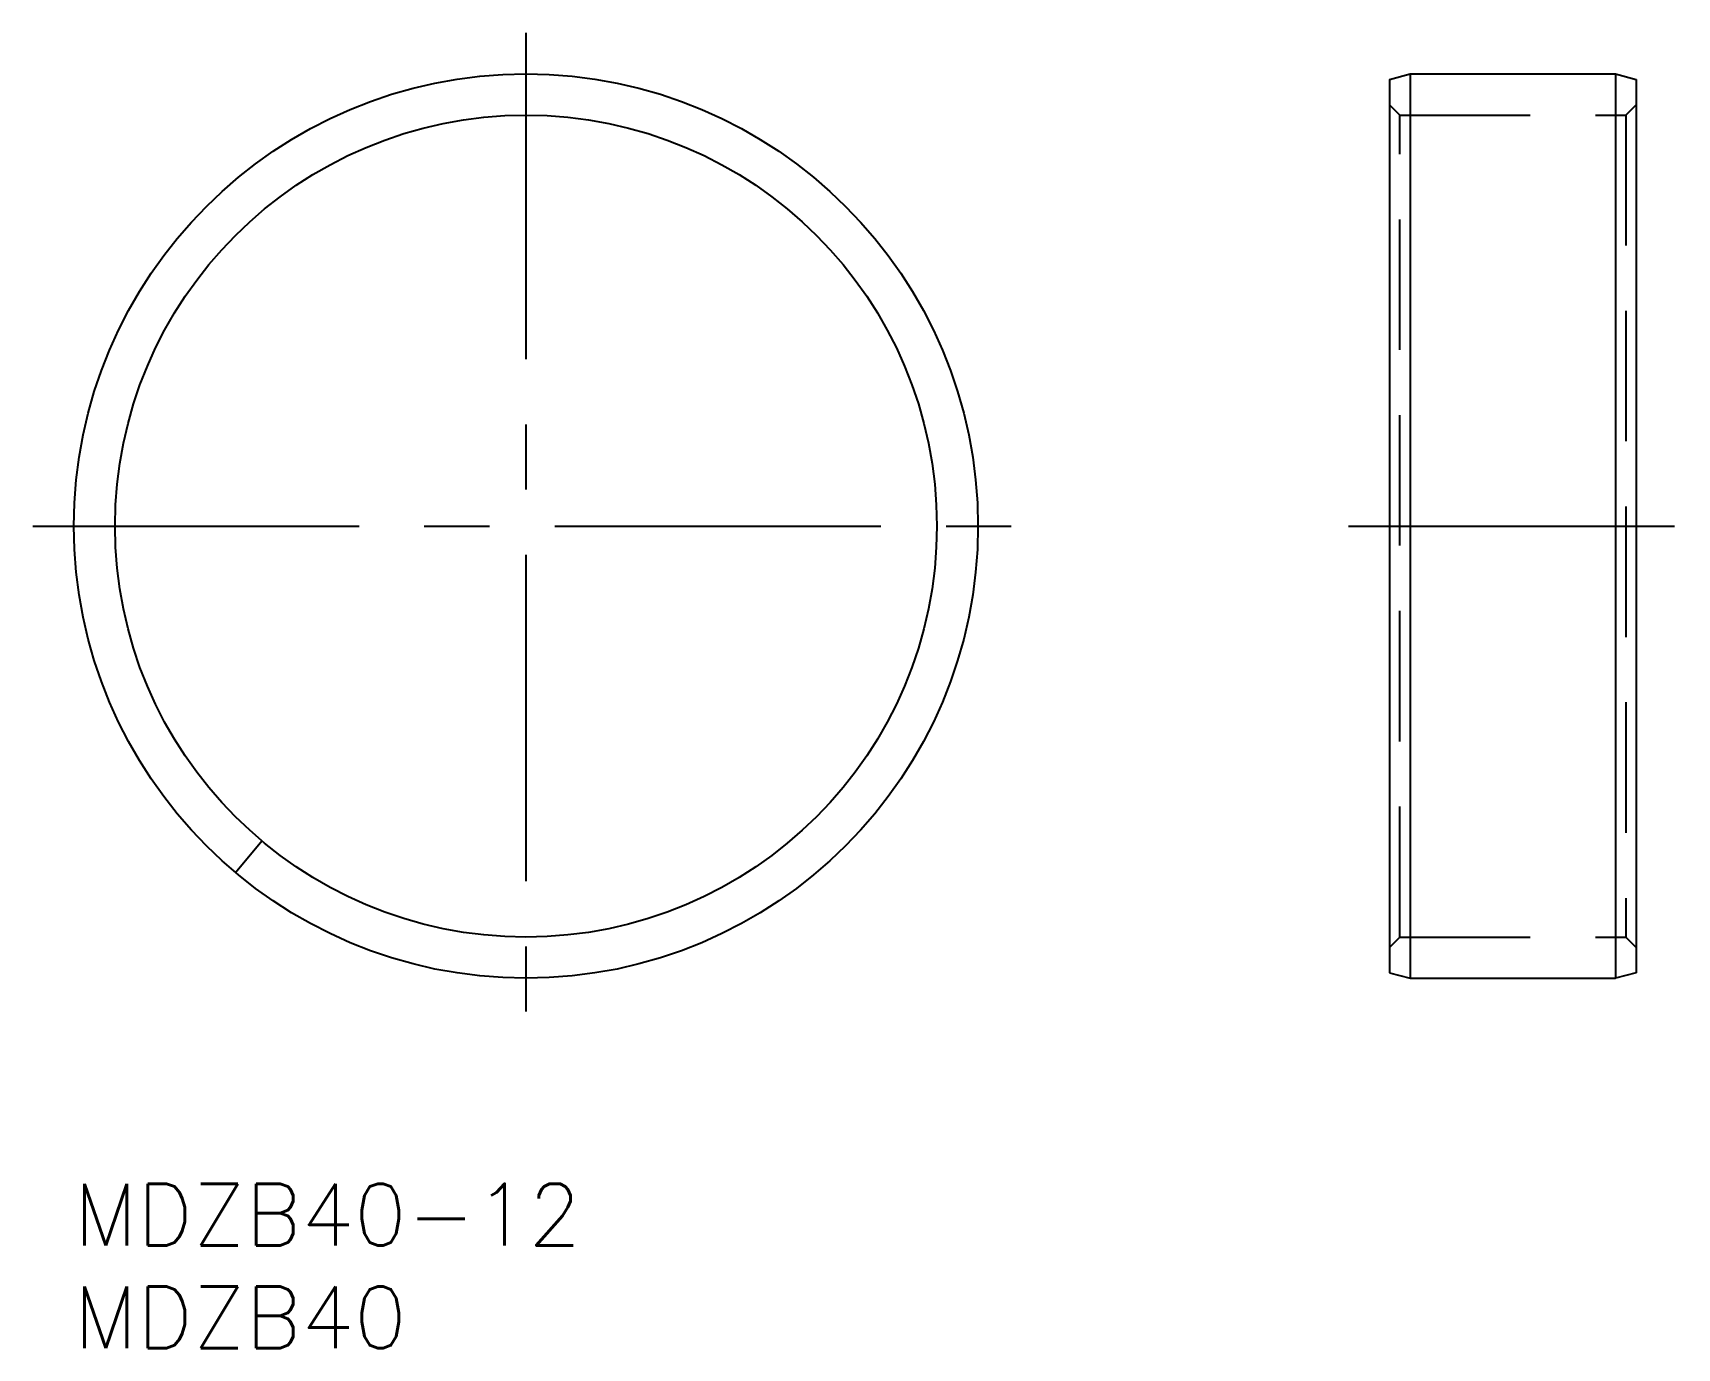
# Model space of a CAD drawing. Extents: x -2 to 78, y -8 to 56.
import ezdxf

# ---------------------------------------------------------------- set-up
doc = ezdxf.new("R2010")
doc.units = 0
doc.header["$LTSCALE"] = 0.5
doc.linetypes.add('CENTER', pattern=[50.8, 31.75, -6.35, 6.35, -6.35])
doc.linetypes.add('DASHED', pattern=[19.05, 12.7, -6.35])
for name, color, linetype in [('MSM_CENTER', 1, 'CENTER'), ('MSM_CONTINUOUS', 7, 'CONTINUOUS'), ('MSM_DASHED', 4, 'DASHED'), ('MSM_PART_NUMBER', 7, 'CONTINUOUS')]:
    doc.layers.add(name, color=color, linetype=linetype)
doc.styles.get("Standard").update_dxf_attribs({"font": 'txt.shx', "height": 1, "bigfont": 'bigfont.shx'})

# ---------------------------------------------------------------- blocks, each defined once
blk = doc.blocks.new('*U1')
at = {"layer": 'MSM_PART_NUMBER'}
blk.add_text('MDZB40-12', height=3, dxfattribs=at).set_placement((0, -3))
blk = doc.blocks.new('*U2')
at = {"layer": 'MSM_PART_NUMBER'}
blk.add_text('MDZB40', height=3, dxfattribs=at).set_placement((0, -8))

msp = doc.modelspace()

# ---------------------------------------------------------------- linework, layer by layer
at = {"layer": 'MSM_CENTER'}
for p, q in [((22, 56), (22, 8)), ((-2, 32), (46, 32)), ((62.031, 32), (78.031, 32))]:
    msp.add_line(p, q, dxfattribs=at)
at = {"layer": 'MSM_CONTINUOUS'}
for p, q in [((64.031, 53.732), (65.031, 54)), ((64.031, 53.732), (64.031, 10.268)), ((65.031, 54), (75.031, 54)), ((65.031, 54), (65.031, 10)), ((75.031, 54), (76.031, 53.735)), ((75.031, 54), (75.031, 10)), ((76.031, 53.735), (76.031, 10.268)), ((7.859, 15.147), (9.144, 16.679)), ((64.031, 10.268), (65.031, 10)), ((65.031, 10), (75.031, 10)), ((76.031, 10.268), (75.031, 10))]:
    msp.add_line(p, q, dxfattribs=at)
for radius in [22, 20]:
    msp.add_circle((22, 32), radius, dxfattribs=at)
at = {"layer": 'MSM_DASHED'}
for p, q in [((64.531, 52), (64.031, 52.5)), ((75.531, 52), (76.031, 52.5)), ((64.531, 12), (64.531, 52)), ((64.531, 52), (75.531, 52)), ((75.531, 52), (75.531, 12)), ((64.531, 12), (64.031, 11.5)), ((64.531, 12), (75.531, 12)), ((75.531, 12), (76.031, 11.5))]:
    msp.add_line(p, q, dxfattribs=at)

# ---------------------------------------------------------------- block references
at = {"layer": 'MSM_CONTINUOUS'}
for name in ['*U1', '*U2']:
    msp.add_blockref(name, (0, 0), dxfattribs=at)

doc.saveas('drawing.dxf')
